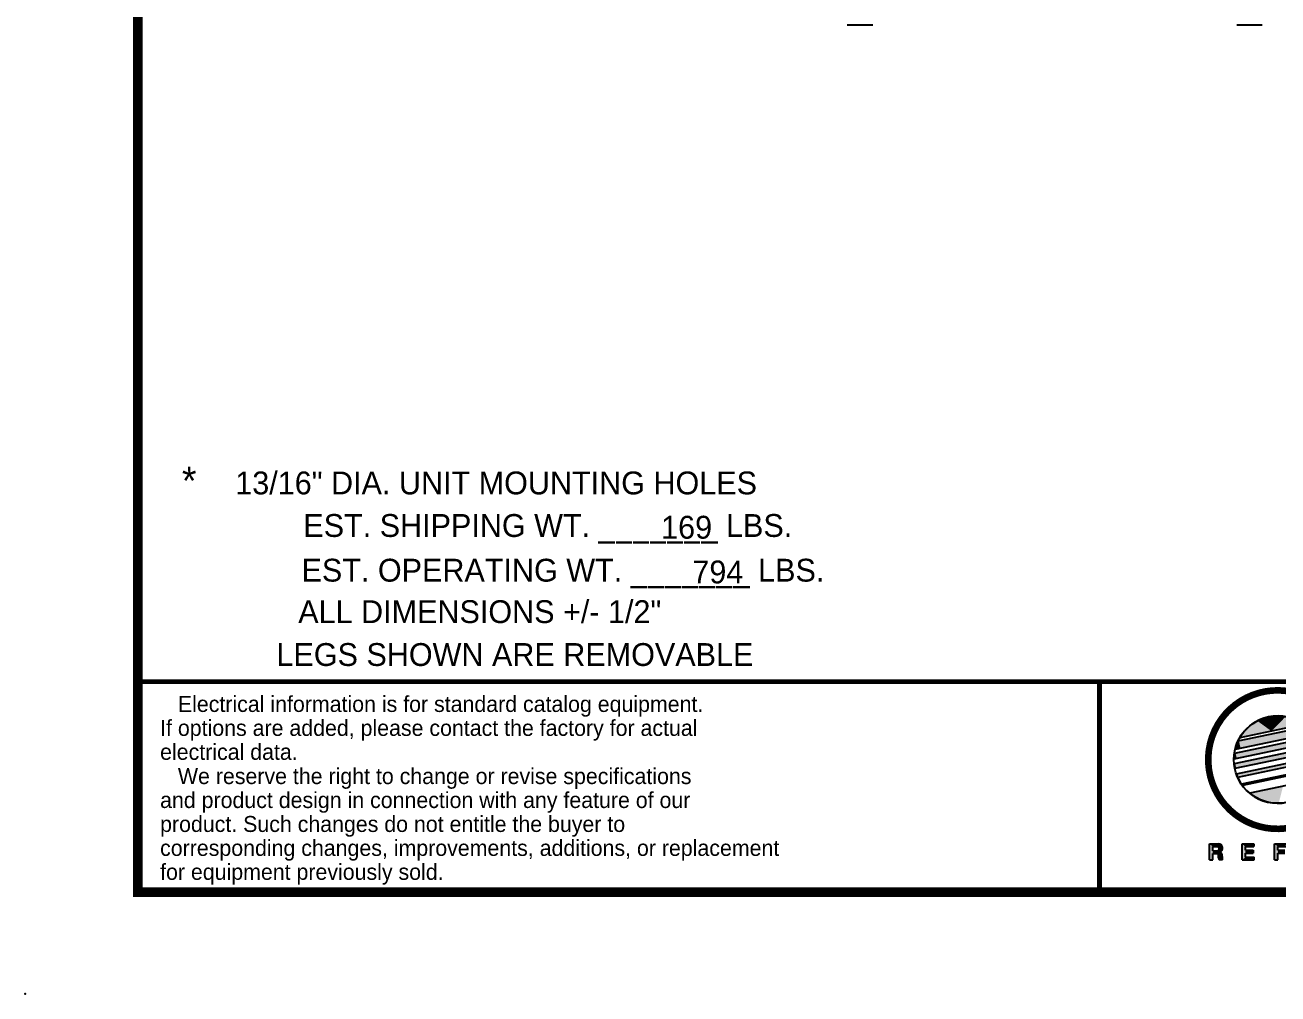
# Model space of a CAD drawing. Extents: x -24 to 296, y -58 to 147.
# Drawn here: x -23.9 to 74.1, y -58.4 to 17.4 of the extents above; entities that cross this region are included whole.
import ezdxf
from ezdxf.enums import TextEntityAlignment as Align

# ---------------------------------------------------------------- set-up
doc = ezdxf.new("R2010")
doc.units = 0
doc.header["$MEASUREMENT"] = 0
doc.layers.get('0').update_dxf_attribs({"linetype": 'CONTINUOUS'})
doc.layers.add('0 Unit', color=7, linetype='CONTINUOUS')
doc.layers.add('Logo Century', color=7, linetype='CONTINUOUS')

# ---------------------------------------------------------------- blocks, each defined once
blk = doc.blocks.new('L-C')
at = {"linetype": 'Continuous'}
for p, q in [((0.127, 1.789), (0.1933, 1.789)), ((0.127, 1.7347), (0.127, 1.7494)), ((0.127, 1.7347), (0.1297, 1.7347)), ((0.1501, 1.7378), (0.1334, 1.7371)), ((0.1349, 1.7512), (0.1457, 1.7512)), ((0.148, 1.7514), (0.1515, 1.738)), ((0.149, 1.7517), (0.1529, 1.7385)), ((0.1494, 1.7518), (0.1542, 1.7393)), ((0.1499, 1.752), (0.1554, 1.7403)), ((0.1506, 1.7524), (0.1573, 1.7425)), ((0.1507, 1.7525), (0.159, 1.7451)), ((0.152, 1.7538), (0.1588, 1.7497)), ((0.1529, 1.7557), (0.1577, 1.7542)), ((0.1658, 1.7532), (0.159, 1.7451)), ((0.1674, 1.7511), (0.16, 1.7435)), ((0.168, 1.7506), (0.161, 1.7422)), ((0.1686, 1.7501), (0.1623, 1.7409)), ((0.1699, 1.7494), (0.1631, 1.7402)), ((0.1711, 1.7489), (0.1655, 1.7384)), ((0.1724, 1.7486), (0.1687, 1.7368)), ((0.1735, 1.7484), (0.1715, 1.7359)), ((0.1746, 1.7484), (0.1744, 1.7354)), ((0.1756, 1.7485), (0.1774, 1.7354)), ((0.1767, 1.7487), (0.1803, 1.7358)), ((0.1776, 1.7491), (0.1831, 1.7366)), ((0.1786, 1.7496), (0.1859, 1.7381)), ((0.1795, 1.7503), (0.1885, 1.7401)), ((0.1803, 1.751), (0.1905, 1.7425)), ((0.181, 1.752), (0.1921, 1.7454)), ((0.1815, 1.753), (0.193, 1.7484)), ((0.1819, 1.7546), (0.1932, 1.75)), ((0.127, 1.6534), (0.127, 1.6038)), ((0.127, 1.5184), (0.127, 1.5047))]:
    blk.add_line(p, q, dxfattribs=at)
for p, q in [((0.127, 1.789), (0.127, 1.7753)), ((0.127, 1.7753), (0.1533, 1.7753)), ((0.1533, 1.7753), (0.1533, 1.7591)), ((0.1646, 1.7753), (0.182, 1.7753)), ((0.1646, 1.7753), (0.1646, 1.7564)), ((0.182, 1.7753), (0.182, 1.7562)), ((0.1933, 1.789), (0.1933, 1.7517)), ((0.4697, 1.672), (0.4843, 1.6751)), ((0.5425, 1.3249), (0.4697, 1.672)), ((0.5577, 1.3254), (0.4838, 1.6776)), ((0.5811, 1.3288), (0.5065, 1.684)), ((0.5268, 1.687), (0.5068, 1.6828)), ((0.6008, 1.3341), (0.5268, 1.687)), ((0.6187, 1.3411), (0.5459, 1.6878)), ((0.5697, 1.6858), (0.5477, 1.6792)), ((0.6397, 1.3525), (0.5697, 1.6858)), ((0.653, 1.3614), (0.5855, 1.683)), ((0.62, 1.671), (0.5894, 1.6646)), ((0.6798, 1.3862), (0.62, 1.671)), ((0.127, 1.6534), (0.1933, 1.6534)), ((0.1383, 1.6397), (0.1554, 1.6397)), ((0.1383, 1.6397), (0.1383, 1.6038)), ((0.1554, 1.6397), (0.1554, 1.608)), ((0.1667, 1.6397), (0.182, 1.6397)), ((0.1667, 1.6397), (0.1667, 1.608)), ((0.182, 1.6397), (0.182, 1.6054)), ((0.1933, 1.6534), (0.1933, 1.6054)), ((0.4622, 1.3443), (0.4039, 1.622)), ((0.5037, 1.3296), (0.436, 1.6523)), ((0.5098, 1.3282), (0.4411, 1.6558)), ((0.6899, 1.3989), (0.6344, 1.6635)), ((0.127, 1.6038), (0.1383, 1.6038)), ((0.1667, 1.608), (0.1554, 1.608)), ((0.1933, 1.6054), (0.182, 1.6054)), ((0.127, 1.5184), (0.1933, 1.5184)), ((0.1933, 1.5184), (0.1933, 1.4718)), ((0.127, 1.5047), (0.1554, 1.5047)), ((0.1554, 1.5047), (0.1554, 1.4757)), ((0.1667, 1.5047), (0.1667, 1.4757)), ((0.1667, 1.5047), (0.182, 1.5047)), ((0.182, 1.5047), (0.182, 1.4718))]:
    blk.add_line(p, q)
at = {"const_width": 0.0276}
blk.add_lwpolyline([(0.764, 1.3208, 2.151009), (0.3236, 1.3208, 2.25)], format="xyb", dxfattribs=at)
at = {"linetype": 'Continuous'}
for points in [[(0.1457, 1.7512, 0.04518), (0.1486, 1.7516, 0.23841), (0.1525, 1.7547, 0.123436), (0.1533, 1.7591)], [(0.1501, 1.7378, 0.166405), (0.1543, 1.7394, 0.10668), (0.159, 1.7451, 0.10668)], [(0.159, 1.7451, 0.318957), (0.1799, 1.7357, 0.369216), (0.1933, 1.7517, 0.369216)], [(0.1646, 1.7564, 0.398028), (0.1753, 1.7485, 0.408527), (0.182, 1.7562, 0.408527)]]:
    blk.add_lwpolyline(points, format="xyb", dxfattribs=at)
blk.add_circle((0.5438, 1.5064), 0.1813)
for centre, radius, start, end in [((0.1363, 1.7268), 0.0245, 93.4801, 112.3321), ((0.1336, 1.7326), 0.00442, 93.078, 152.8901), ((0.1525, 1.7547), 1.8e-15, 134.9001, 296.5651), ((0.1753, 1.7485), 3.6e-15, 90, 269.6093), ((0.1799, 1.7357), 4e-16, 90, 260.9199)]:
    blk.add_arc(centre, radius, start, end, dxfattribs=at)
for centre, radius, start, end in [((0.5438, 1.5064), 0.1815, 108.9978, 211.8542), ((0.5438, 1.5064), 0.1815, 109.3232, 114.1144), ((0.5438, 1.5064), 0.1815, 95.3798, 101.851), ((0.5456, 1.5398), 0.148, 80.598, 89.8628), ((0.5438, 1.5064), 0.1815, 65.161, 76.7124), ((0.5438, 1.5064), 0.1815, 123.4716, 126.4422), ((0.5442, 1.5064), 0.1811, 321.9612, 61.7409)]:
    blk.add_arc(centre, radius, start, end)
for points in [[(0.127, 1.789), (0.127, 1.7753), (0.1933, 1.789), (0.182, 1.7753)], [(0.1646, 1.7753), (0.1646, 1.7564), (0.1533, 1.7753), (0.1533, 1.7591)], [(0.1933, 1.789), (0.1933, 1.7517), (0.182, 1.7753), (0.182, 1.7562)], [(0.1349, 1.7512), (0.1334, 1.7371), (0.127, 1.7494), (0.1297, 1.7347)], [(0.1297, 1.7347), (0.127, 1.7347), (0.1297, 1.7347), (0.127, 1.7494)], [(0.1472, 1.7513), (0.1501, 1.7378), (0.1349, 1.7512), (0.1334, 1.7371)], [(0.148, 1.7514), (0.1472, 1.7513), (0.1515, 1.738), (0.1501, 1.7378)], [(0.149, 1.7517), (0.148, 1.7514), (0.1529, 1.7385), (0.1515, 1.738)], [(0.1494, 1.7518), (0.149, 1.7517), (0.1542, 1.7393), (0.1529, 1.7385)], [(0.1499, 1.752), (0.1494, 1.7518), (0.1554, 1.7403), (0.1542, 1.7393)], [(0.1506, 1.7524), (0.1499, 1.752), (0.1573, 1.7425), (0.1554, 1.7403)], [(0.1507, 1.7525), (0.1506, 1.7524), (0.159, 1.7451), (0.1573, 1.7425)], [(0.152, 1.7538), (0.1507, 1.7525), (0.1561, 1.7521), (0.159, 1.7451)], [(0.1529, 1.7557), (0.152, 1.7538), (0.1553, 1.755), (0.1588, 1.7497)], [(0.1533, 1.7591), (0.1529, 1.7557), (0.1533, 1.7591), (0.1553, 1.755)], [(0.1533, 1.7591), (0.159, 1.7451), (0.1646, 1.7564), (0.159, 1.7451)], [(0.1658, 1.7532), (0.1646, 1.7564), (0.159, 1.7451), (0.1646, 1.7564)], [(0.1674, 1.7511), (0.1658, 1.7532), (0.16, 1.7435), (0.159, 1.7451)], [(0.168, 1.7506), (0.1674, 1.7511), (0.161, 1.7422), (0.16, 1.7435)], [(0.1686, 1.7501), (0.168, 1.7506), (0.1623, 1.7409), (0.161, 1.7422)], [(0.1699, 1.7494), (0.1686, 1.7501), (0.1631, 1.7402), (0.1623, 1.7409)], [(0.1711, 1.7489), (0.1699, 1.7494), (0.1655, 1.7384), (0.1631, 1.7402)], [(0.1724, 1.7486), (0.1711, 1.7489), (0.1687, 1.7368), (0.1655, 1.7384)], [(0.1735, 1.7484), (0.1724, 1.7486), (0.1715, 1.7359), (0.1687, 1.7368)], [(0.1746, 1.7484), (0.1735, 1.7484), (0.1744, 1.7354), (0.1715, 1.7359)], [(0.1756, 1.7485), (0.1746, 1.7484), (0.1774, 1.7354), (0.1744, 1.7354)], [(0.1767, 1.7487), (0.1756, 1.7485), (0.1803, 1.7358), (0.1774, 1.7354)], [(0.1776, 1.7491), (0.1767, 1.7487), (0.1831, 1.7366), (0.1803, 1.7358)], [(0.1786, 1.7496), (0.1776, 1.7491), (0.1859, 1.7381), (0.1831, 1.7366)], [(0.1795, 1.7503), (0.1786, 1.7496), (0.1885, 1.7401), (0.1859, 1.7381)], [(0.1803, 1.751), (0.1795, 1.7503), (0.1905, 1.7425), (0.1885, 1.7401)], [(0.181, 1.752), (0.1803, 1.751), (0.1921, 1.7454), (0.1905, 1.7425)], [(0.1921, 1.7454), (0.181, 1.752), (0.193, 1.7484), (0.1815, 1.753)], [(0.1932, 1.75), (0.193, 1.7484), (0.1921, 1.7454), (0.181, 1.752)], [(0.1933, 1.7517), (0.1932, 1.75), (0.1819, 1.7546), (0.1815, 1.753)], [(0.1819, 1.7546), (0.1815, 1.753), (0.1932, 1.75), (0.193, 1.7484)], [(0.182, 1.7562), (0.1819, 1.7546), (0.1933, 1.7517), (0.1932, 1.75)], [(0.1933, 1.6534), (0.182, 1.6397), (0.127, 1.6534), (0.1383, 1.6397)], [(0.1383, 1.6397), (0.1383, 1.6038), (0.127, 1.6534), (0.127, 1.6038)], [(0.1667, 1.6397), (0.1667, 1.608), (0.1554, 1.6397), (0.1554, 1.608)], [(0.1933, 1.6534), (0.1933, 1.6054), (0.182, 1.6397), (0.182, 1.6054)], [(0.1933, 1.5184), (0.182, 1.5047), (0.127, 1.5184), (0.127, 1.5047)], [(0.1933, 1.5184), (0.1933, 1.4718), (0.182, 1.5047), (0.182, 1.4718)], [(0.1667, 1.5047), (0.1667, 1.4757), (0.1554, 1.5047), (0.1554, 1.4757)]]:
    blk.add_solid(points, dxfattribs=at)
for points in [[(0.4697, 1.672), (0.4843, 1.6751), (0.4697, 1.672), (0.4838, 1.6776)], [(0.4843, 1.6751), (0.5571, 1.328), (0.4697, 1.672), (0.5425, 1.3249)], [(0.5168, 1.6849), (0.5068, 1.6828), (0.5166, 1.6858), (0.5065, 1.684)], [(0.5268, 1.687), (0.6008, 1.3341), (0.5068, 1.6828), (0.5808, 1.3299)], [(0.5168, 1.6849), (0.5268, 1.687), (0.5168, 1.6849), (0.5163, 1.6857)], [(0.5607, 1.687), (0.5616, 1.6821), (0.5459, 1.6878), (0.5477, 1.6792)], [(0.5697, 1.6858), (0.6397, 1.3525), (0.5477, 1.6792), (0.6169, 1.3497)], [(0.5616, 1.6821), (0.5697, 1.6858), (0.5616, 1.6821), (0.5608, 1.687)], [(0.6047, 1.6678), (0.5955, 1.6803), (0.5894, 1.6646), (0.5855, 1.683)], [(0.62, 1.671), (0.6798, 1.3862), (0.5894, 1.6646), (0.6491, 1.3798)], [(0.6047, 1.6678), (0.6014, 1.6784), (0.6047, 1.6678), (0.5955, 1.6803)], [(0.6047, 1.6678), (0.6068, 1.6766), (0.6047, 1.6678), (0.6014, 1.6784)], [(0.6047, 1.6678), (0.6126, 1.6743), (0.6047, 1.6678), (0.6068, 1.6766)], [(0.6047, 1.6678), (0.62, 1.671), (0.6047, 1.6678), (0.6126, 1.6743)], [(0.4331, 1.4831), (0.4039, 1.622), (0.4331, 1.4831), (0.3869, 1.5976)], [(0.436, 1.6523), (0.4416, 1.6535), (0.436, 1.6523), (0.4411, 1.6558)], [(0.4416, 1.6535), (0.5094, 1.3305), (0.436, 1.6523), (0.5037, 1.3296)], [(0.6621, 1.5312), (0.6344, 1.6635), (0.6621, 1.5312), (0.6508, 1.6529)], [(0.6621, 1.5312), (0.6508, 1.6529), (0.6621, 1.5312), (0.667, 1.6396)], [(0.6621, 1.5312), (0.667, 1.6396), (0.6621, 1.5312), (0.6803, 1.626)], [(0.6621, 1.5312), (0.6803, 1.626), (0.6621, 1.5312), (0.6937, 1.6087)], [(0.4331, 1.4831), (0.3774, 1.5788), (0.4331, 1.4831), (0.3708, 1.561)], [(0.4331, 1.4831), (0.3869, 1.5976), (0.4331, 1.4831), (0.3774, 1.5788)], [(0.6621, 1.5312), (0.6937, 1.6087), (0.6621, 1.5312), (0.7048, 1.5901)], [(0.6621, 1.5312), (0.7048, 1.5901), (0.6621, 1.5312), (0.7119, 1.5747)], [(0.6621, 1.5312), (0.7119, 1.5747), (0.6621, 1.5312), (0.718, 1.5572)], [(0.4331, 1.4831), (0.3627, 1.5183), (0.4331, 1.4831), (0.3624, 1.5014)], [(0.4331, 1.4831), (0.3654, 1.5398), (0.4331, 1.4831), (0.3627, 1.5183)], [(0.4331, 1.4831), (0.3708, 1.561), (0.4331, 1.4831), (0.3654, 1.5398)], [(0.6621, 1.5312), (0.718, 1.5572), (0.6621, 1.5312), (0.7214, 1.5436)], [(0.6621, 1.5312), (0.7237, 1.5298), (0.6621, 1.5312), (0.7214, 1.5436)], [(0.6621, 1.5312), (0.7222, 1.4729), (0.6621, 1.5312), (0.7249, 1.4944)], [(0.6621, 1.5312), (0.7102, 1.4339), (0.6621, 1.5312), (0.7168, 1.4517)], [(0.6621, 1.5312), (0.7007, 1.4152), (0.6621, 1.5312), (0.7102, 1.4339)], [(0.6621, 1.5312), (0.6899, 1.3989), (0.6621, 1.5312), (0.7007, 1.4152)], [(0.6621, 1.5312), (0.7168, 1.4517), (0.6621, 1.5312), (0.7222, 1.4729)], [(0.6621, 1.5312), (0.7252, 1.5113), (0.6621, 1.5312), (0.7237, 1.5298)], [(0.6621, 1.5312), (0.7249, 1.4944), (0.6621, 1.5312), (0.7252, 1.5113)]]:
    blk.add_solid(points)

msp = doc.modelspace()

# ---------------------------------------------------------------- linework, layer by layer
msp.add_line((60.16727, -50.42783), (60.16727, -33.96435))
for points, const_width in [([(-15.09433, -50.42783), (285.95207, -50.42783), (285.95207, 137.72617), (-15.09433, 137.72617), (-15.09433, -50.42783)], 0.75262), ([(60.61219, -33.96435), (-15.09433, -33.96435)], 0.37631), ([(285.95207, -33.96435), (60.16727, -33.96435), (60.16727, -50.42783)], 0.37631)]:
    msp.add_lwpolyline(points, dxfattribs=dict(const_width=const_width))
msp.add_point((-23.91163, -58.3965))
at = {"layer": '0 Unit'}
for p, q in [((42.42584, 17.40775), (40.42584, 17.40775)), ((72.91021, 17.40775), (70.91021, 17.40775))]:
    msp.add_line(p, q, dxfattribs=at)

# ---------------------------------------------------------------- block references
at = {"layer": 'Logo Century', "xscale": 18.8154, "yscale": 18.8154, "zscale": 18.8154, "rotation": 90}
msp.add_blockref('L-C', (102.43993, -50.29605), dxfattribs=at)

# ---------------------------------------------------------------- texts
for s, height, p in [('*', 2.19981, (-11.06738, -19.34164)), ('EST. SHIPPING WT. _______ LBS.', 1.787463, (16.99345, -22.64035)), ('169', 1.789514, (27.85774, -22.77696)), ('EST. OPERATING WT. _______ LBS.', 1.787463, (18.18035, -26.13675)), ('794', 1.787463, (30.30355, -26.27336)), ('ALL DIMENSIONS +/- 1/2"', 1.787463, (11.67176, -29.38069)), ('LEGS SHOWN ARE REMOVABLE', 1.787463, (14.42265, -32.7357))]:
    msp.add_text(s, height=height).set_placement(p, align=Align.CENTER)
msp.add_text('13/16" DIA. UNIT MOUNTING HOLES', height=1.787463).set_placement((-7.46043, -19.31068))
at = {"lineweight": 25}
for s, p in [('   Electrical information is for standard catalog equipment.', (-13.34355, -36.33404)), ('If options are added, please contact the factory for actual', (-13.34355, -38.20719)), ('electrical data.', (-13.34355, -40.08033)), ('   We reserve the right to change or revise specifications', (-13.34355, -41.9771)), ('and product design in connection with any feature of our', (-13.34355, -43.85024)), ('product. Such changes do not entitle the buyer to', (-13.34355, -45.72339)), ('corresponding changes, improvements, additions, or replacement ', (-13.34355, -47.59653)), ('for equipment previously sold.', (-13.34355, -49.46967))]:
    msp.add_text(s, height=1.2487631, dxfattribs=at).set_placement(p)

doc.saveas('drawing.dxf')
